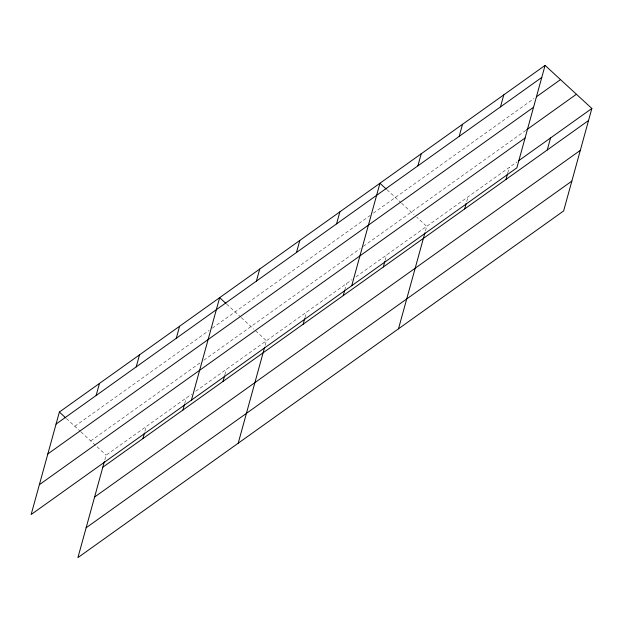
<?xml version="1.0" encoding="UTF-8"?>
<svg xmlns="http://www.w3.org/2000/svg" width="623" height="623" viewBox="0 0 623 623"><rect width="100%" height="100%" fill="white"/><g stroke="black" fill="none" stroke-linecap="round" stroke-linejoin="round"><path stroke-width="0.47" stroke-dasharray="3.12 2.34" d="M104.866 459.79L106.144 455.156L191.783 394.024M144.933 431.186L146.21 426.553M184.751 403.509L186.285 397.949M224.825 374.914L226.351 369.353M265.149 345.383L266.426 340.75L254.496 329.762M304.966 317.707L306.493 312.154M344.784 290.038L346.567 283.551M385.107 260.507L386.634 254.947M425.431 230.985L426.708 226.351L416.888 217.302M466.72 201.517L467.998 196.884M507.745 172.976L509.279 167.416M74.807 426.28L209.164 330.385M212.303 328.142L370.233 215.418M373.372 213.175L534.028 98.512M90.709 440.928L199.921 362.983M203.846 360.18L360.203 248.577M363.349 246.334L525.781 130.402M195.708 391.221L352.065 279.626M355.998 276.822L517.067 161.855M386.953 189.719L400.908 202.568M401.594 203.207L414.085 214.717M226.671 304.117L240.618 316.975M241.311 317.613L253.795 329.115M66.388 418.524L80.336 431.373M81.029 432.012L106.144 455.156"/><path stroke-width="0.93" d="M545.086 65.384L59.372 412.052L31.15 514.52L516.856 167.844L545.086 65.384L591.85 108.48L563.628 210.948L77.914 557.616L104.353 461.635M96.129 395.496L99.446 383.457M136.196 366.9L139.513 354.853M142.893 438.6L144.427 433.04M176.27 338.297L179.588 326.257M182.967 409.996L184.494 404.436M191.432 400.114L219.654 297.654L225.97 303.471M223.034 381.393L224.568 375.84M256.411 281.098L259.729 269.05M238.204 443.218L264.635 347.237M296.478 252.494L299.803 240.455M303.175 324.194L304.709 318.633M336.552 223.898L339.87 211.851M343.25 295.598L344.527 290.964M351.722 285.716L379.944 183.255L386.252 189.073M383.316 266.994L384.85 261.434M417.908 165.827L421.226 153.788M398.486 328.812L424.925 232.838M459.198 136.359L462.515 124.32M464.68 208.931L466.206 203.371M500.479 106.899L503.797 94.852M505.962 179.463L507.496 173.903M547.251 149.995L550.568 137.948M56.054 424.099L541.769 77.431M536.372 96.845L560.513 79.604M47.839 453.941L533.545 107.265M526.56 129.841L576.415 94.26M39.366 484.678L525.08 138.01M518.624 160.742L591.85 108.48M102.826 467.195L588.533 120.527M94.603 497.037L580.317 150.361M86.138 527.774L571.844 181.106M59.372 412.052L65.688 417.877"/></g></svg>
